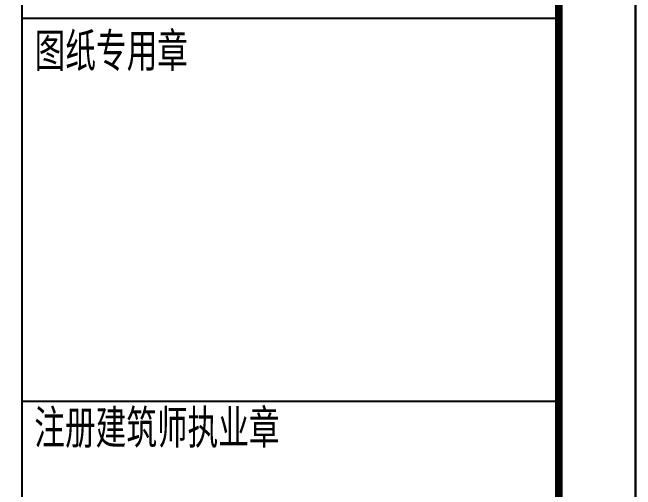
# Model space of a CAD drawing. Header units: millimetres. Extents: x -981077 to -572908, y -546666 to -409449.
# Drawn here: x -636505 to -628377, y -426703 to -420476 of the extents above; entities that cross this region are included whole.
import ezdxf
from ezdxf.enums import TextEntityAlignment as Align

# ---------------------------------------------------------------- set-up
doc = ezdxf.new("R2010")
doc.units = ezdxf.units.MM
doc.header["$LTSCALE"] = 1000
doc.layers.add('图框', color=7, linetype='Continuous')
doc.styles.add('HZTXT2', font='txt.shx', dxfattribs={"width": 0.8, "bigfont": 'hztxt.shx'})

msp = doc.modelspace()

# ---------------------------------------------------------------- linework, layer by layer
at = {"layer": '图框'}
for p, q in [((-636377.416, -472481.824), (-636377.416, -415081.824)), ((-636377.416, -420550.034), (-629377.416, -420550.034)), ((-636377.416, -425550.034), (-629377.416, -425550.034))]:
    msp.add_line(p, q, dxfattribs=at)
for points in [[(-712477.416, -473481.824), (-712477.416, -414081.824), (-628377.416, -414081.824), (-628377.416, -473481.824)], [(-712477.416, -473481.824), (-628377.416, -473481.824), (-628377.416, -414081.824), (-712477.416, -414081.824)]]:
    msp.add_lwpolyline(points, close=True, dxfattribs=at)
at = {"layer": '图框', "const_width": 100}
msp.add_lwpolyline([(-709977.416, -472481.824), (-629377.416, -472481.824), (-629377.416, -415081.824), (-709977.416, -415081.824)], close=True, dxfattribs=at)

# ---------------------------------------------------------------- texts
at = {"layer": '图框', "style": 'HZTXT2', "width": 0.8}
for s, p in [('图纸专用章', (-635215.483, -420961.187)), ('注册建筑师执业章', (-634620.438, -425880.221))]:
    msp.add_text(s, height=500, dxfattribs=at).set_placement(p, align=Align.MIDDLE)

doc.saveas('drawing.dxf')
